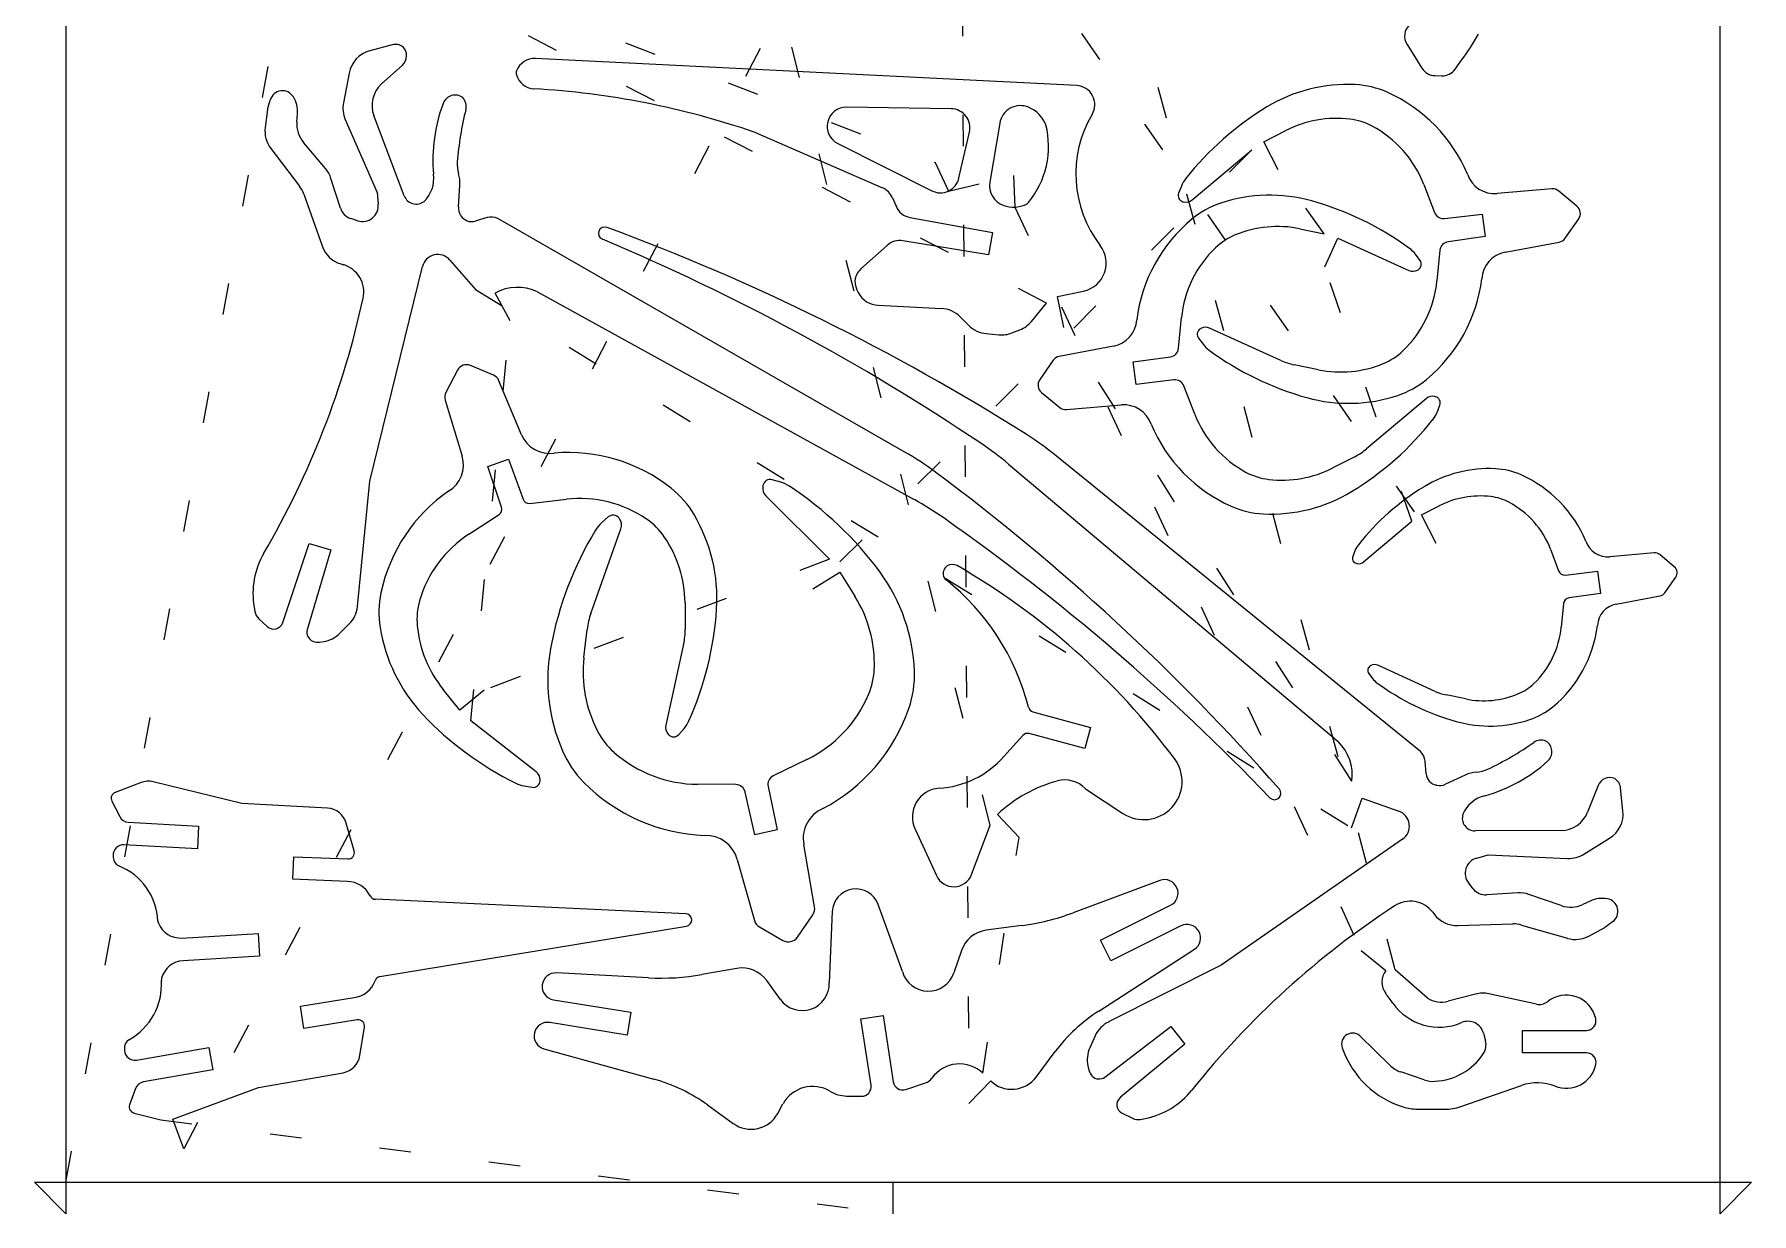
# Model space of a CAD drawing. Extents: x -0.1 to 5.35, y -0.1 to 7.35.
# Drawn here: x -0.1 to 5.35, y -0.1 to 3.64 of the extents above; entities that cross this region are included whole.
import ezdxf

# ---------------------------------------------------------------- set-up
doc = ezdxf.new("R2010")
doc.units = 0
doc.linetypes.add('DOT', pattern=[0.25, 0, -0.25])

msp = doc.modelspace()

# ---------------------------------------------------------------- linework, layer by layer
at = {"layer": '1', "color": 7, "linetype": 'CONTINUOUS'}
for p, q in [((0, 7.35, 1), (0, -0.1, 1)), ((5.25, -0.1, 1), (5.25, 7.35, 1)), ((1.0355, 3.6113, 1), (0.9646, 3.5923, 1)), ((4.2563, 3.612, 1), (4.3035, 3.5371, 1)), ((1.0011, 3.486, 1), (1.068, 3.5471, 1)), ((3.208, 3.4817, 1), (1.4902, 3.5678, 1)), ((4.4086, 3.5338, 1), (4.4295, 3.5625, 1)), ((4.4295, 3.5625, 1), (4.429556, 3.562459, 1)), ((0.8988, 3.5215, 1), (0.8809, 3.4273, 1)), ((4.345, 3.5135, 1), (4.3666, 3.513, 1)), ((0.6484, 3.4358, 1), (0.648478, 3.435778, 1)), ((4.092, 3.4849, 1), (4.091997, 3.484847, 1)), ((0.6396, 3.4055, 1), (0.6325, 3.3487, 1)), ((0.733, 3.3665, 1), (0.7348, 3.3926, 1)), ((0.7348, 3.3926, 1), (0.734862, 3.392596, 1)), ((1.0741, 3.1316, 1), (0.9774, 3.3867, 1)), ((2.8095, 3.4084, 1), (2.4775, 3.413, 1)), ((3.0554, 3.4129, 1), (3.055429, 3.412968, 1)), ((3.2571, 3.3902, 1), (3.257056, 3.390226, 1)), ((0.8869, 3.374, 1), (0.9879, 3.1423, 1)), ((2.1908, 3.3315, 1), (2.5915, 3.1571, 1)), ((2.8343, 3.1885, 1), (2.8677, 3.3343, 1)), ((2.9637, 3.3625, 1), (2.9323, 3.1755, 1)), ((3.8017, 3.3032, 1), (3.8715, 3.3389, 1)), ((0.6503, 3.2825, 1), (0.7419, 3.162, 1)), ((0.7541, 3.3016, 1), (0.75415, 3.301642, 1)), ((0.8243, 3.2182, 1), (0.7541, 3.3016, 1)), ((2.4494, 3.2983, 1), (2.748, 3.1479, 1)), ((3.5742, 3.1187, 1), (3.7639, 3.278, 1)), ((3.8473, 3.2142, 1), (3.8017, 3.3032, 1)), ((2.7585, 3.2376, 1), (2.801, 3.1471, 1)), ((0.7419, 3.162, 1), (0.741829, 3.161946, 1)), ((0.8713, 3.0926, 1), (0.8414, 3.1871, 1)), ((1.1668, 3.2005, 1), (1.166741, 3.200492, 1)), ((1.2462, 3.097, 1), (1.2506, 3.1661, 1)), ((3.0079, 3.1962, 1), (3.0117, 3.0962, 1)), ((3.5403, 3.1627, 1), (3.5314, 3.14, 1)), ((3.5536, 3.1857, 1), (3.553545, 3.185743, 1)), ((4.3093, 3.1681, 1), (4.3437, 3.0788, 1)), ((0.7552, 3.1371, 1), (0.813, 2.9726, 1)), ((0.9879, 3.1423, 1), (0.9915, 3.1057, 1)), ((2.623, 3.1256, 1), (2.6347, 3.0986, 1)), ((2.748, 3.1479, 1), (2.747952, 3.147804, 1)), ((3.0549, 3.1104, 1), (3.054842, 3.110447, 1)), ((3.5453, 3.113, 1), (3.5473, 3.1125, 1)), ((3.9537, 3.1157, 1), (3.953716, 3.115758, 1)), ((4.716, 3.1538, 1), (4.542, 3.1387, 1)), ((4.7956, 3.0993, 1), (4.738, 3.147, 1)), ((0.9041, 3.0596, 1), (0.904138, 3.05972, 1)), ((0.9259, 3.0527, 1), (0.9041, 3.0596, 1)), ((0.9915, 3.1057, 1), (0.991437, 3.105694, 1)), ((1.2538, 3.0682, 1), (1.2526, 3.0701, 1)), ((1.3371, 3.0626, 1), (1.2987, 3.0516, 1)), ((2.6609, 2.3191, 1), (1.3712, 3.0603, 1)), ((2.6347, 3.0986, 1), (2.634635, 3.098572, 1)), ((2.6795, 3.063, 1), (2.9411, 3.0159, 1)), ((2.9766, 3.1014, 1), (2.976572, 3.101319, 1)), ((4.3756, 3.0596, 1), (4.4948, 3.0739, 1)), ((4.4948, 3.0739, 1), (4.5046, 3.0023, 1)), ((4.7585, 2.9972, 1), (4.8012, 3.0587, 1)), ((4.8012, 3.0587, 1), (4.801147, 3.058737, 1)), ((1.2987, 3.0516, 1), (1.298723, 3.051521, 1)), ((1.7175, 3.0314, 1), (1.717519, 3.03145, 1)), ((2.9411, 3.0159, 1), (2.9283, 2.9448, 1)), ((3.9165, 3.0272, 1), (3.9933, 3.0115, 1)), ((3.9951, 2.9064, 1), (4.0365, 2.9975, 1)), ((4.0365, 2.9975, 1), (4.2621, 2.8949, 1)), ((4.5046, 3.0023, 1), (4.3866, 2.9862, 1)), ((0.813, 2.9726, 1), (0.813063, 2.972622, 1)), ((2.6061, 2.9744, 1), (2.5231, 2.8998, 1)), ((2.9283, 2.9448, 1), (2.6564, 2.9892, 1)), ((3.2827, 2.974, 1), (3.282764, 2.97405, 1)), ((4.2829, 2.9464, 1), (4.282842, 2.946356, 1)), ((4.2976, 2.9269, 1), (4.2829, 2.9464, 1)), ((4.3606, 2.9591, 1), (4.3512, 2.8617, 1)), ((4.5675, 2.9526, 1), (4.7392, 2.9848, 1)), ((4.7392, 2.9848, 1), (4.739218, 2.984705, 1)), ((0.8726, 2.9157, 1), (0.8807, 2.9132, 1)), ((0.8807, 2.9132, 1), (0.880726, 2.913286, 1)), ((0.9652, 2.2262, 1), (1.1315, 2.907, 1)), ((1.1315, 2.907, 1), (1.131604, 2.906975, 1)), ((1.2188, 2.928, 1), (1.2996, 2.8345, 1)), ((4.2896, 2.8962, 1), (4.2915, 2.8972, 1)), ((4.2915, 2.8972, 1), (4.291537, 2.897135, 1)), ((4.3512, 2.8617, 1), (4.351284, 2.861692, 1)), ((1.362, 2.8231, 1), (1.361946, 2.823198, 1)), ((1.4099, 2.7354, 1), (1.362, 2.8231, 1)), ((1.4943, 2.8276, 1), (2.6927, 2.1671, 1)), ((2.5782, 2.7849, 1), (2.7784, 2.7743, 1)), ((3.0641, 2.7329, 1), (3.1125, 2.7913, 1)), ((3.1466, 2.8119, 1), (3.2297, 2.8295, 1)), ((3.1673, 2.714, 1), (3.1466, 2.8119, 1)), ((2.8379, 2.7478, 1), (2.8652, 2.7204, 1)), ((3.5314, 2.6477, 1), (3.5407, 2.745, 1)), ((2.921, 2.6942, 1), (2.9604, 2.6905, 1)), ((3.0024, 2.6965, 1), (3.0277, 2.7065, 1)), ((3.5944, 2.6799, 1), (3.6091, 2.6604, 1)), ((3.6023, 2.7106, 1), (3.6005, 2.7096, 1)), ((3.6005, 2.7096, 1), (3.600551, 2.709511, 1)), ((3.6299, 2.7119, 1), (3.629874, 2.711843, 1)), ((3.8554, 2.6093, 1), (3.6299, 2.7119, 1)), ((3.3244, 2.6542, 1), (3.1528, 2.622, 1)), ((3.1528, 2.622, 1), (3.152812, 2.621936, 1)), ((3.3873, 2.6045, 1), (3.5053, 2.6206, 1)), ((3.5053, 2.6206, 1), (3.505308, 2.620541, 1)), ((3.628, 2.6418, 1), (3.627963, 2.641749, 1)), ((4.2433, 2.6397, 1), (4.243264, 2.639737, 1)), ((1.2428, 2.5783, 1), (1.2059, 2.5078, 1)), ((1.2838, 2.5931, 1), (1.283775, 2.593042, 1)), ((1.3572, 2.5622, 1), (1.2838, 2.5931, 1)), ((3.1335, 2.6095, 1), (3.0907, 2.5481, 1)), ((3.3971, 2.5329, 1), (3.3873, 2.6045, 1)), ((3.9754, 2.5796, 1), (3.8986, 2.5953, 1)), ((1.4459, 2.3734, 1), (1.3744, 2.5449, 1)), ((3.0907, 2.5481, 1), (3.090753, 2.548063, 1)), ((3.0963, 2.5075, 1), (3.154, 2.4598, 1)), ((3.5163, 2.5472, 1), (3.3971, 2.5329, 1)), ((3.5826, 2.4387, 1), (3.5482, 2.528, 1)), ((1.2036, 2.4834, 1), (1.2578, 2.3057, 1)), ((3.154, 2.4598, 1), (3.153964, 2.459757, 1)), ((3.1759, 2.4529, 1), (3.3499, 2.4681, 1)), ((3.3499, 2.4681, 1), (3.349911, 2.467979, 1)), ((3.9382, 2.491, 1), (3.938217, 2.491061, 1)), ((4.3177, 2.4881, 1), (4.1281, 2.3287, 1)), ((4.3467, 2.4938, 1), (4.3446, 2.4943, 1)), ((4.3516, 2.4441, 1), (4.3605, 2.4668, 1)), ((4.3383, 2.4211, 1), (4.338355, 2.421057, 1)), ((1.2578, 2.3057, 1), (1.257864, 2.30572, 1)), ((1.3388, 2.2721, 1), (1.4049, 2.2959, 1)), ((1.4049, 2.2959, 1), (1.4508, 2.1684, 1)), ((1.55, 2.3151, 1), (1.550015, 2.315003, 1)), ((4.2992, 1.3674, 1), (3.1444, 2.3051, 1)), ((4.0902, 2.3036, 1), (4.0204, 2.2679, 1)), ((4.1281, 2.3287, 1), (4.128066, 2.328741, 1)), ((1.3829, 2.1431, 1), (1.3388, 2.2721, 1)), ((2.9912, 2.2802, 1), (4.0378, 1.3988, 1)), ((4.0204, 2.2679, 1), (4.020425, 2.267851, 1)), ((4.6184, 2.2457, 1), (4.618375, 2.245644, 1)), ((0.9252, 1.8275, 1), (0.9652, 2.2262, 1)), ((1.9212, 2.2032, 1), (1.921234, 2.203242, 1)), ((2.2122, 2.2119, 1), (2.2118, 2.2095, 1)), ((2.2417, 2.2305, 1), (2.241683, 2.230443, 1)), ((2.2686, 2.2225, 1), (2.2417, 2.2305, 1)), ((4.3104, 2.2082, 1), (4.31037, 2.208249, 1)), ((1.4721, 2.1552, 1), (1.5883, 2.1685, 1)), ((2.2216, 2.1793, 1), (2.4232, 1.978, 1)), ((4.3022, 2.1186, 1), (4.3585, 2.1474, 1)), ((4.3585, 2.1474, 1), (4.358476, 2.147446, 1)), ((1.2787, 2.0571, 1), (1.3748, 2.1196, 1)), ((1.3748, 2.1196, 1), (1.37476, 2.119661, 1)), ((1.6663, 1.8061, 1), (1.7612, 2.0748, 1)), ((1.7209, 2.1122, 1), (1.7001, 2.0934, 1)), ((1.757, 2.1062, 1), (1.7556, 2.1082, 1)), ((3.7999, 2.1219, 1), (3.799903, 2.121958, 1)), ((4.1185, 1.9696, 1), (4.2716, 2.0983, 1)), ((4.3487, 2.0278, 1), (4.3022, 2.1186, 1)), ((0.6884, 1.7769, 1), (0.7721, 2.028, 1)), ((0.7721, 2.028, 1), (0.8413, 2.0075, 1)), ((1.6806, 2.0698, 1), (1.68065, 2.06977, 1)), ((0.8413, 2.0075, 1), (0.7662, 1.7542, 1)), ((4.0911, 2.0051, 1), (4.0839, 1.9868, 1)), ((4.0951, 1.965, 1), (4.0968, 1.9646, 1)), ((4.0968, 1.9646, 1), (4.096786, 1.964544, 1)), ((4.712, 2.0095, 1), (4.7373, 1.9408, 1)), ((5.0404, 1.998, 1), (4.8999, 1.9858, 1)), ((5.1046, 1.954, 1), (5.0581, 1.9925, 1)), ((2.3711, 1.8839, 1), (2.4558, 1.9371, 1)), ((2.4558, 1.9371, 1), (2.5037, 1.8608, 1)), ((2.797, 1.9569, 1), (2.796966, 1.956948, 1)), ((2.8284, 1.9576, 1), (2.828359, 1.95753, 1)), ((4.759, 1.9278, 1), (4.8609, 1.94, 1)), ((4.8609, 1.94, 1), (4.8706, 1.8691, 1)), ((5.0746, 1.8716, 1), (5.1091, 1.9211, 1)), ((2.5037, 1.8608, 1), (2.503744, 1.860828, 1)), ((4.8706, 1.8691, 1), (4.7707, 1.8554, 1)), ((4.9204, 1.8355, 1), (5.059, 1.8615, 1)), ((0.5976, 1.8261, 1), (0.6001, 1.8117, 1)), ((1.1226, 1.8459, 1), (1.122521, 1.845923, 1)), ((1.9649, 1.8398, 1), (1.9656, 1.7564, 1)), ((4.753, 1.837, 1), (4.7458, 1.7622, 1)), ((0.6124, 1.789, 1), (0.639, 1.7643, 1)), ((0.639, 1.7643, 1), (0.638951, 1.764247, 1)), ((0.87, 1.7429, 1), (0.8994, 1.7726, 1)), ((0.9972, 1.761, 1), (0.997258, 1.761009, 1)), ((1.6443, 1.6656, 1), (1.6545, 1.7552, 1)), ((4.7458, 1.7622, 1), (4.74586, 1.762194, 1)), ((0.8047, 1.715, 1), (0.8182, 1.7169, 1)), ((1.9606, 1.7084, 1), (1.9037, 1.451, 1)), ((4.1412, 1.6401, 1), (4.1397, 1.6393, 1)), ((4.1397, 1.6393, 1), (4.139734, 1.639241, 1)), ((4.1634, 1.6412, 1), (4.163371, 1.641136, 1)), ((4.3455, 1.5584, 1), (4.1634, 1.6412, 1)), ((2.693, 1.6227, 1), (2.693057, 1.622702, 1)), ((4.1348, 1.6153, 1), (4.1466, 1.5996, 1)), ((4.1466, 1.5996, 1), (4.146644, 1.599633, 1)), ((4.6587, 1.5829, 1), (4.65865, 1.582952, 1)), ((1.1978, 1.5638, 1), (1.197854, 1.563844, 1)), ((1.2505, 1.4991, 1), (1.1978, 1.5638, 1)), ((1.328, 1.5622, 1), (1.2505, 1.4991, 1)), ((2.5473, 1.5481, 1), (2.547355, 1.548077, 1)), ((4.3804, 1.547, 1), (4.380412, 1.54706, 1)), ((4.4424, 1.5344, 1), (4.3804, 1.547, 1)), ((2.6755, 1.5043, 1), (2.675446, 1.504319, 1)), ((3.0692, 1.4933, 1), (3.2516, 1.4442, 1)), ((1.4928, 1.3031, 1), (1.285, 1.4653, 1)), ((1.9111, 1.4226, 1), (1.9126, 1.4209, 1)), ((1.9126, 1.4209, 1), (1.912692, 1.420982, 1)), ((1.9449, 1.4212, 1), (1.9619, 1.4408, 1)), ((3.0366, 1.4182, 1), (2.9772, 1.3514, 1)), ((3.2334, 1.3767, 1), (3.057, 1.4243, 1)), ((3.2516, 1.4442, 1), (3.2334, 1.3767, 1)), ((4.4124, 1.4629, 1), (4.412385, 1.462844, 1)), ((1.7399, 1.3648, 1), (1.739939, 1.364844, 1)), ((4.0378, 1.3988, 1), (4.037754, 1.398753, 1)), ((4.6971, 1.4007, 1), (4.697076, 1.400641, 1)), ((2.3519, 1.3421, 1), (2.2448, 1.2897, 1)), ((3.5183, 1.3449, 1), (3.518345, 1.344934, 1)), ((4.3171, 1.2966, 1), (4.3136, 1.3363, 1)), ((4.5126, 1.3113, 1), (4.512579, 1.311345, 1)), ((4.7024, 1.3364, 1), (4.702454, 1.336339, 1)), ((0.2385, 1.2688, 1), (0.1569, 1.2376, 1)), ((0.277, 1.2712, 1), (0.277013, 1.271253, 1)), ((0.5587, 1.2027, 1), (0.277, 1.2712, 1)), ((1.4545, 1.2582, 1), (1.4801, 1.2539, 1)), ((1.5051, 1.2743, 1), (1.5052, 1.2765, 1)), ((2.1267, 1.2623, 1), (2.0051, 1.2634, 1)), ((2.2285, 1.2563, 1), (2.2573, 1.1189, 1)), ((4.351, 1.2601, 1), (4.3488, 1.2606, 1)), ((4.4413, 1.2928, 1), (4.3784, 1.2638, 1)), ((4.8624, 1.2591, 1), (4.8294, 1.1747, 1)), ((0.1461, 1.2099, 1), (0.1708, 1.1608, 1)), ((0.8306, 1.1876, 1), (0.5587, 1.2027, 1)), ((2.1869, 1.1029, 1), (2.156, 1.2387, 1)), ((3.2358, 1.249, 1), (3.3548, 1.1709, 1)), ((4.0804, 1.1253, 1), (4.1142, 1.2194, 1)), ((4.1142, 1.2194, 1), (4.2305, 1.1777, 1)), ((4.9417, 1.1788, 1), (4.934, 1.2518, 1)), ((3.025, 1.0946, 1), (2.9564, 1.1673, 1)), ((4.8294, 1.1747, 1), (4.829332, 1.174727, 1)), ((0.198, 1.1429, 1), (0.4212, 1.1306, 1)), ((0.4212, 1.1306, 1), (0.4173, 1.0585, 1)), ((0.8897, 1.1395, 1), (0.889626, 1.13948, 1)), ((0.915, 1.0518, 1), (0.8897, 1.1395, 1)), ((2.0269, 1.101, 1), (2.026897, 1.101095, 1)), ((2.2573, 1.1189, 1), (2.1869, 1.1029, 1)), ((2.6955, 1.1204, 1), (2.7627, 0.9734, 1)), ((2.8745, 0.9771, 1), (2.9338, 1.1334, 1)), ((4.7452, 1.117, 1), (4.4723, 1.1157, 1)), ((4.4723, 1.1157, 1), (4.4723, 1.115648, 1)), ((4.8177, 1.0415, 1), (4.8992, 1.092, 1)), ((4.8992, 1.092, 1), (4.899229, 1.091953, 1)), ((0.1501, 1.0367, 1), (0.1505, 1.0311, 1)), ((0.4173, 1.0585, 1), (0.1843, 1.0714, 1)), ((2.3763, 0.8747, 1), (2.3416, 1.0725, 1)), ((4.2422, 1.0887, 1), (3.6664, 0.6891, 1)), ((4.4779, 1.0292, 1), (4.5133, 1.0391, 1)), ((4.5133, 1.0391, 1), (4.7658, 1.0279, 1)), ((0.7208, 0.962, 1), (0.7238, 1.0335, 1)), ((0.7238, 1.0335, 1), (0.895, 1.0263, 1)), ((2.1309, 1.0247, 1), (2.185, 0.8313, 1)), ((0.8932, 0.9547, 1), (0.7208, 0.962, 1)), ((2.7627, 0.9734, 1), (2.762654, 0.973379, 1)), ((3.4718, 0.9579, 1), (3.1971, 0.8555, 1)), ((4.452, 0.949, 1), (4.452052, 0.949042, 1)), ((4.4663, 0.9311, 1), (4.452, 0.949, 1)), ((0.9655, 0.9093, 1), (0.965437, 0.909269, 1)), ((1.9672, 0.8523, 1), (0.9825, 0.8981, 1)), ((2.6547, 0.6687, 1), (2.5779, 0.8816, 1)), ((3.2837, 0.7679, 1), (3.506, 0.8794, 1)), ((3.506, 0.8794, 1), (3.505947, 0.879506, 1)), ((4.6077, 0.9184, 1), (4.5088, 0.9123, 1)), ((4.746, 0.878, 1), (4.6429, 0.9136, 1)), ((4.8378, 0.8926, 1), (4.8141, 0.8816, 1)), ((2.3219, 0.7781, 1), (2.3707, 0.8489, 1)), ((2.4323, 0.8593, 1), (2.4228, 0.6332, 1)), ((4.338, 0.8568, 1), (4.3432, 0.8501, 1)), ((4.4177, 0.8149, 1), (4.592, 0.82, 1)), ((4.592, 0.82, 1), (4.591998, 0.820052, 1)), ((0.3682, 0.7753, 1), (0.6102, 0.7894, 1)), ((0.6102, 0.7894, 1), (0.6144, 0.7173, 1)), ((0.9968, 0.6527, 1), (1.9695, 0.8126, 1)), ((1.9695, 0.8126, 1), (1.969476, 0.812746, 1)), ((2.2012, 0.8104, 1), (2.2759, 0.7676, 1)), ((3.0324, 0.8146, 1), (2.921, 0.8, 1)), ((2.921, 0.8, 1), (2.921008, 0.799938, 1)), ((3.3166, 0.7023, 1), (3.2837, 0.7679, 1)), ((3.5389, 0.8138, 1), (3.3166, 0.7023, 1)), ((4.62, 0.8165, 1), (4.7654, 0.7743, 1)), ((4.7654, 0.7743, 1), (4.765383, 0.774242, 1)), ((4.8336, 0.7814, 1), (4.884, 0.8084, 1)), ((4.884, 0.8084, 1), (4.884036, 0.808354, 1)), ((0.6144, 0.7173, 1), (0.3724, 0.7032, 1)), ((2.8421, 0.7351, 1), (2.8185, 0.6648, 1)), ((3.2779, 0.5435, 1), (3.5814, 0.7395, 1)), ((3.5814, 0.7395, 1), (3.581432, 0.73945, 1)), ((4.1108, 0.7353, 1), (4.1895, 0.6721, 1)), ((1.5566, 0.6645, 1), (1.556595, 0.664398, 1)), ((1.8494, 0.649, 1), (1.5566, 0.6645, 1)), ((2.1294, 0.6787, 1), (2.0187, 0.6593, 1)), ((3.6664, 0.6891, 1), (3.3086, 0.5086, 1)), ((4.3209, 0.5844, 1), (4.2189, 0.6746, 1)), ((0.3032, 0.6411, 1), (0.30307, 0.641091, 1)), ((0.3038, 0.6478, 1), (0.303895, 0.647773, 1)), ((2.2242, 0.6404, 1), (2.224156, 0.640368, 1)), ((2.2677, 0.5804, 1), (2.2242, 0.6404, 1)), ((0.7443, 0.5588, 1), (0.9147, 0.5861, 1)), ((0.7556, 0.4881, 1), (0.7443, 0.5588, 1)), ((1.5474, 0.5793, 1), (1.7929, 0.5394, 1)), ((4.4731, 0.5972, 1), (4.3867, 0.5745, 1)), ((4.516, 0.598, 1), (4.516018, 0.598084, 1)), ((4.6673, 0.5649, 1), (4.516, 0.598, 1)), ((0.9248, 0.5152, 1), (0.7556, 0.4881, 1)), ((0.9327, 0.4021, 1), (0.9477, 0.4921, 1)), ((0.9477, 0.4921, 1), (0.947781, 0.492086, 1)), ((1.5357, 0.5069, 1), (1.535713, 0.506981, 1)), ((1.7812, 0.467, 1), (1.5357, 0.5069, 1)), ((1.7929, 0.5394, 1), (1.7812, 0.467, 1)), ((2.5229, 0.5184, 1), (2.5936, 0.5293, 1)), ((2.5552, 0.3076, 1), (2.5229, 0.5184, 1)), ((2.5936, 0.5293, 1), (2.6259, 0.3184, 1)), ((3.2974, 0.3338, 1), (3.5068, 0.4948, 1)), ((3.3086, 0.5086, 1), (3.308627, 0.508547, 1)), ((3.5068, 0.4948, 1), (3.5507, 0.4377, 1)), ((4.8552, 0.5196, 1), (4.855111, 0.519579, 1)), ((3.2667, 0.4647, 1), (3.2495, 0.4267, 1)), ((3.5507, 0.4377, 1), (3.3465, 0.2694, 1)), ((4.1064, 0.4651, 1), (4.106462, 0.465174, 1)), ((4.2015, 0.3716, 1), (4.1064, 0.4651, 1)), ((4.499, 0.4728, 1), (4.5053, 0.4487, 1)), ((4.5053, 0.4487, 1), (4.505372, 0.448719, 1)), ((4.6225, 0.4818, 1), (4.8254, 0.4821, 1)), ((4.6226, 0.4102, 1), (4.6225, 0.4818, 1)), ((0.1859, 0.4238, 1), (0.1862, 0.4182, 1)), ((0.1862, 0.4182, 1), (0.186148, 0.418198, 1)), ((0.2242, 0.3877, 1), (0.4541, 0.4276, 1)), ((0.4541, 0.4276, 1), (0.4664, 0.3565, 1)), ((1.5174, 0.4232, 1), (1.8657, 0.3271, 1)), ((3.0791, 0.3336, 1), (3.1396, 0.4145, 1)), ((4.8255, 0.4105, 1), (4.6226, 0.4102, 1)), ((0.4664, 0.3565, 1), (0.2461, 0.3183, 1)), ((0.6113, 0.3008, 1), (0.8796, 0.3475, 1)), ((2.7484, 0.3303, 1), (2.748471, 0.33025, 1)), ((3.2438, 0.369, 1), (3.2469, 0.3557, 1)), ((4.3107, 0.3249, 1), (4.2364, 0.3501, 1)), ((0.2212, 0.2974, 1), (0.2024, 0.2457, 1)), ((0.3395, 0.2, 1), (0.6113, 0.3008, 1)), ((2.4778, 0.2736, 1), (2.5246, 0.2727, 1)), ((2.6655, 0.2943, 1), (2.7285, 0.3154, 1)), ((2.7285, 0.3154, 1), (2.728465, 0.315506, 1)), ((2.866, 0.2495, 1), (2.9351, 0.3217, 1)), ((4.4268, 0.2402, 1), (4.6197, 0.307, 1)), ((4.7262, 0.3047, 1), (4.726175, 0.304637, 1)), ((0.2163, 0.2195, 1), (0.301, 0.198, 1)), ((2.0362, 0.2454, 1), (2.1182, 0.1864, 1)), ((2.2591, 0.2181, 1), (2.2759, 0.2486, 1)), ((3.3524, 0.2188, 1), (3.385, 0.2028, 1)), ((4.2889, 0.232, 1), (4.3762, 0.2317, 1)), ((4.3762, 0.2317, 1), (4.3762, 0.231768, 1)), ((0.3743, 0.1063, 1), (0.3395, 0.2, 1)), ((3.385, 0.2028, 1), (3.38503, 0.202861, 1)), ((3.4106, 0.1995, 1), (3.425, 0.2023, 1)), ((0, -0.1, 1), (-0.1, 0, 1)), ((-0.1, 0, 1), (2.625, 0, 1)), ((2.625, -0.1, 1), (2.625, 0, 1)), ((2.625, 0, 1), (5.35, 0, 1)), ((5.35, 0, 1), (5.25, -0.1, 1))]:
    msp.add_line(p, q, dxfattribs=at)
at = {"layer": '1', "color": 7, "linetype": 'DOT'}
for p, q in [((4.2189, 0.6746, 1), (2.7221, 6.2499, 1)), ((2.8303, 6.1892, 1), (2.866, 0.2495, 1)), ((1.6251, 5.9464, 1), (4.3487, 2.0278, 1)), ((2.9338, 1.1334, 1), (1.7163, 5.9076, 1)), ((3.0149, 5.1502, 1), (0.3743, 0.1063, 1)), ((0, 0, 1), (0.7558, 4.1687, 1)), ((0.4696, 4.1214, 1), (2.7585, 3.2376, 1)), ((3.1125, 2.7913, 1), (0.892, 3.9366, 1)), ((3.7639, 3.278, 1), (2.3711, 1.8839, 1)), ((2.801, 3.1471, 1), (3.0079, 3.1962, 1)), ((3.9933, 3.0115, 1), (3.8473, 3.2142, 1)), ((3.0117, 3.0962, 1), (4.1108, 0.7353, 1)), ((4.2716, 2.0983, 1), (3.9951, 2.9064, 1)), ((1.2996, 2.8345, 1), (4.0804, 1.1253, 1)), ((1.285, 1.4653, 1), (1.4099, 2.7354, 1)), ((4.0812, 1.2736, 1), (3.1673, 2.714, 1)), ((2.4232, 1.978, 1), (1.328, 1.5622, 1)), ((2.91, 0.3457, 1), (3.025, 1.0946, 1)), ((0.301, 0.198, 1), (2.625, -0.1, 1))]:
    msp.add_line(p, q, dxfattribs=at)
at = {"layer": '1', "color": 7, "linetype": 'CONTINUOUS'}
for centre, radius, start, end in [((4.299, 3.6389, 1), 0.050467, 133.395496, 212.209967), ((1.0459, 3.5723, 1), 0.040363, 53.357128, 104.931417), ((1.0407, 3.5769, 1), 0.04039, 312.493029, 403.495203), ((3.6133, 4.1573, 1), 1.010005, 323.917569, 329.494475), ((0.9881, 3.5045, 1), 0.090904, 104.984206, 169.221599), ((1.4871, 3.5073, 1), 0.060546, 87.066748, 159.200286), ((1.4494, 3.5217, 1), 0.020207, 159.41074, 195.205383), ((1.4884, 3.5322, 1), 0.060601, 195.114139, 266.689058), ((4.3462, 3.564, 1), 0.050514, 212.209967, 268.638772), ((4.3678, 3.5635, 1), 0.050465, 268.638772, 323.947585), ((-0.3251, 3.7048, 1), 1.010063, 342.763398, 344.553324), ((0.6874, 3.425, 1), 0.040468, 31.133917, 164.521362), ((0.6441, 3.3989, 1), 0.09098, 356.026631, 391.104161), ((1.0624, 3.4189, 1), 0.090885, 132.413631, 200.747867), ((1.2354, 3.4112, 1), 0.040414, 53.357128, 159.278025), ((1.2302, 3.4158, 1), 0.04039, 345.963757, 403.495203), ((1.3344, 0.8625, 1), 2.613579, 71.027778, 86.698808), ((3.205, 3.4212, 1), 0.060574, 329.246948, 447.161212), ((4.0677, 2.9906, 1), 0.494844, 87.185581, 121.126585), ((4.0781, 3.2024, 1), 0.282842, 65.963462, 87.183117), ((3.9917, 3.0087, 1), 0.494921, 22.751665, 65.962283), ((0.9702, 3.4103, 1), 0.090866, 169.221599, 203.546335), ((1.6697, 3.2462, 1), 0.504972, 159.203603, 185.192374), ((2.2493, 3.1614, 1), 1.009967, 165.984395, 175.570839), ((2.4767, 3.3524, 1), 0.060598, 89.243664, 243.223526), ((2.8086, 3.3478, 1), 0.060607, 347.132896, 449.149135), ((3.0295, 3.3515, 1), 0.066713, 67.12881, 170.509439), ((3.0157, 3.3189, 1), 0.10204, 22.114327, 67.103701), ((3.576, 3.201, 1), 0.370802, 149.319792, 217.738136), ((4.318, 2.5819, 1), 0.974106, 121.302697, 141.694772), ((0.7227, 3.3375, 1), 0.090922, 172.921896, 217.222793), ((0.8237, 3.3602, 1), 0.090919, 176.026631, 220.095837), ((2.1545, 3.2481, 1), 0.090957, 66.478829, 71.007252), ((2.8367, 3.289, 1), 0.281899, 320.699156, 374.021455), ((4.0327, 3.0243, 1), 0.353504, 83.176538, 117.130452), ((4.0507, 3.1747, 1), 0.202029, 61.950868, 83.1775), ((3.9794, 3.041, 1), 0.353537, 21.070091, 61.941812), ((0.7547, 3.1597, 1), 0.09092, 17.538219, 40.04763), ((1.343, 3.2316, 1), 0.101002, 175.570839, 196.981782), ((0.6695, 3.107, 1), 0.090832, 19.35256, 37.222793), ((1.0667, 3.1867, 1), 0.100987, 314.117362, 367.849439), ((1.1498, 3.1726, 1), 0.101004, 356.31044, 376.981782), ((2.7752, 3.202, 1), 0.060622, 295.17096, 347.132896), ((2.998, 3.1645, 1), 0.06663, 170.495257, 251.26593), ((3.6249, 3.1294, 1), 0.090918, 141.704626, 158.514557), ((4.5342, 3.2293, 1), 0.090917, 198.733881, 274.920616), ((1.1119, 3.1459, 1), 0.040414, 200.721975, 308.372115), ((2.5674, 3.1015, 1), 0.060598, 23.434476, 66.565524), ((2.7752, 3.202, 1), 0.06066, 243.308001, 295.17096), ((3.0377, 3.1245, 1), 0.022241, 292.995894, 320.656216), ((3.5502, 3.1326, 1), 0.020203, 158.514557, 255.963757), ((3.5547, 3.1419, 1), 0.030307, 255.872083, 310.04763), ((3.7542, 2.8402, 1), 0.282809, 108.409319, 129.634369), ((3.8212, 2.6389, 1), 0.494928, 74.469691, 108.409323), ((3.6898, 2.1781, 1), 0.974031, 53.886566, 74.280037), ((4.7187, 3.1237, 1), 0.030221, 50.364158, 95.12577), ((0.9194, 3.1078, 1), 0.050445, 197.536969, 252.389136), ((0.9412, 3.1008, 1), 0.050475, 252.354793, 365.563942), ((1.2863, 3.0923, 1), 0.040374, 173.315035, 213.375042), ((1.2876, 3.0904, 1), 0.040439, 213.297099, 285.964898), ((1.351, 3.0141, 1), 0.050453, 66.383635, 105.992193), ((2.6903, 3.1227, 1), 0.060669, 203.434476, 259.745835), ((3.008, 3.1939, 1), 0.09777, 251.249733, 272.168814), ((3.008, 3.1939, 1), 0.097758, 272.168814, 293.129328), ((3.8895, 2.6768, 1), 0.494961, 129.630677, 172.839089), ((4.372, 3.0897, 1), 0.030315, 201.06464, 276.820254), ((4.7763, 3.076, 1), 0.030255, 325.209234, 410.364158), ((1.7105, 3.0125, 1), 0.020208, 69.676863, 246.987555), ((-0.7304, -3.6013, 1), 7.070002, 57.699797, 69.742642), ((3.788, 2.8209, 1), 0.201955, 112.412541, 133.615538), ((3.8458, 2.6808, 1), 0.353541, 78.464407, 112.415398), ((0.8988, 3.0027, 1), 0.090859, 199.331679, 253.240355), ((1.1806, 2.8951, 1), 0.050415, 40.736891, 166.376345), ((-1.0371, -3.5237, 1), 7.070023, 56.126074, 67.200349), ((2.6467, 2.9294, 1), 0.060608, 80.78645, 132.05748), ((3.2108, 2.9184, 1), 0.09089, 282.002295, 397.714647), ((3.8926, 2.7112, 1), 0.353514, 133.624615, 174.51357), ((4.2103, 2.8916, 1), 0.090887, 37.046269, 53.861391), ((4.3907, 2.9562, 1), 0.030239, 97.782211, 174.496794), ((4.5843, 2.8632, 1), 0.090965, 100.642871, 176.785223), ((4.7336, 3.0145, 1), 0.03032, 280.677883, 325.209234), ((0.8545, 2.8262, 1), 0.09095, 347.812845, 433.240355), ((2.5636, 2.8547, 1), 0.060604, 131.92398, 172.605276), ((4.2746, 2.9225, 1), 0.030277, 245.634297, 299.697937), ((4.2814, 2.9147, 1), 0.02028, 299.991086, 396.982907), ((1.4325, 2.6938, 1), 0.147383, 65.208568, 118.601145), ((2.5942, 2.8688, 1), 0.090882, 183.973369, 234.403693), ((3.9994, 2.8956, 1), 0.353514, 313.624615, 354.495883), ((4.0025, 2.93, 1), 0.494861, 309.62176, 352.837645), ((-1.7463, 3.3871, 1), 2.751549, 329.659775, 347.82918), ((2.583, 2.8756, 1), 0.090827, 242.673307, 266.970635), ((2.7736, 2.6835, 1), 0.090934, 45, 86.973965), ((2.9942, 2.791, 1), 0.090893, 291.625836, 320.267068), ((3.3077, 2.7435, 1), 0.090848, 280.592536, 356.844661), ((2.9295, 2.7847, 1), 0.090898, 225, 264.634369), ((2.9689, 2.781, 1), 0.090898, 264.634369, 291.625836), ((3.6105, 2.692, 1), 0.02014, 119.604451, 216.926795), ((3.6173, 2.6843, 1), 0.030277, 65.462272, 119.697937), ((3.1583, 2.5922, 1), 0.030238, 100.457049, 145.101118), ((3.5012, 2.6506, 1), 0.030339, 277.782211, 354.514906), ((3.6816, 2.7152, 1), 0.090887, 217.084251, 233.861391), ((4.2021, 3.4287, 1), 0.974128, 233.886566, 254.28163), ((4.1039, 2.7859, 1), 0.201955, 292.412541, 313.636072), ((1.2713, 2.5634, 1), 0.03216, 67.174971, 152.399116), ((1.3447, 2.5325, 1), 0.032223, 22.660947, 67.174971), ((3.939, 2.7932, 1), 0.20201, 245.553698, 258.461976), ((4.0461, 2.926, 1), 0.353541, 258.464407, 292.415398), ((1.2345, 2.4928, 1), 0.032298, 152.32409, 196.920134), ((3.1156, 2.5308, 1), 0.030255, 145.209234, 230.364158), ((3.5199, 2.5171, 1), 0.030315, 21.06464, 96.820254), ((4.1377, 2.7666, 1), 0.282809, 288.428542, 309.634369), ((3.1733, 2.4831, 1), 0.030312, 230.364158, 274.920616), ((3.3578, 2.3775, 1), 0.090822, 18.754142, 94.983385), ((4.0708, 2.9679, 1), 0.494928, 254.461638, 288.409323), ((4.3372, 2.4649, 1), 0.030307, 75.872083, 130.04763), ((4.3417, 2.4742, 1), 0.020228, 338.514557, 435.688959), ((3.9003, 2.5981, 1), 0.494962, 202.747189, 245.951711), ((3.9125, 2.5658, 1), 0.353537, 201.070091, 241.956115), ((3.5739, 3.0248, 1), 0.974044, 301.310779, 321.699388), ((4.267, 2.4774, 1), 0.090918, 321.704626, 338.514557), ((1.5352, 2.4106, 1), 0.096738, 202.615309, 278.809268), ((2.3406, 1.5077, 1), 1.009969, 49.895895, 56.128996), ((2.5078, 1.521, 1), 1.00999, 50.92733, 57.699364), ((1.1654, 2.2775, 1), 0.096675, 300.72998, 376.971917), ((1.5944, 1.7905, 1), 0.526476, 51.625759, 94.837751), ((2.1576, 1.4434, 1), 1.01003, 53.336589, 60.112286), ((3.9981, 2.4834, 1), 0.202016, 297.12315, 310.041549), ((-1.461, -3.4176, 1), 7.070025, 41.292123, 53.335621), ((3.8413, 2.4321, 1), 0.202029, 241.950868, 263.1775), ((3.8593, 2.5825, 1), 0.353504, 263.176538, 297.116025), ((4.5169, 1.8662, 1), 0.399508, 87.173406, 121.123628), ((4.5253, 2.0372, 1), 0.22828, 65.93815, 87.162662), ((4.4555, 1.8808, 1), 0.39961, 22.746711, 65.942884), ((1.5149, 1.7618, 1), 0.526498, 124.749526, 167.951607), ((1.7345, 1.9674, 1), 0.300763, 30.401795, 51.628781), ((2.2462, 2.204, 1), 0.03486, 170.916219, 225.116218), ((2.2351, 2.2082, 1), 0.023197, 73.513136, 170.821921), ((2.239, 2.1223, 1), 0.104481, 56.674966, 73.542376), ((1.6813, 1.2734, 1), 1.120187, 36.308283, 56.694376), ((3.8243, 2.6162, 1), 0.494844, 267.174017, 301.126585), ((4.719, 1.5363, 1), 0.786444, 121.304881, 141.702012), ((1.3638, 2.1366, 1), 0.020176, 302.905243, 378.794165), ((1.4698, 2.1753, 1), 0.020231, 199.95889, 276.527841), ((1.6309, 1.7949, 1), 0.375975, 55.620979, 96.505095), ((2.2052, 1.2826, 1), 1.009967, 54.909452, 61.138255), ((3.8138, 2.4044, 1), 0.282842, 245.963462, 267.183117), ((4.4886, 1.8934, 1), 0.285432, 83.158821, 117.121739), ((4.5032, 2.0148, 1), 0.163153, 61.958499, 83.171173), ((4.4457, 1.9069, 1), 0.285381, 21.070664, 61.953492), ((1.7701, 2.0158, 1), 0.104529, 132.052414, 148.895237), ((1.7365, 2.095, 1), 0.023221, 34.648331, 132.207298), ((1.7283, 2.0864, 1), 0.034867, 340.578186, 394.601618), ((1.7219, 1.9279, 1), 0.214797, 34.415105, 55.621972), ((1.5399, 1.8532, 1), 0.526389, 356.460329, 390.403735), ((-1.2785, -3.676, 1), 7.069982, 43.835491, 54.909721), ((1.4839, 1.742, 1), 0.376025, 123.073053, 163.956212), ((2.6397, 1.491, 1), 1.120157, 148.889757, 169.277912), ((1.5889, 1.8368, 1), 0.376012, 0.457137, 34.412778), ((4.1594, 1.9782, 1), 0.073406, 141.693714, 158.502967), ((4.8935, 2.0589, 1), 0.073398, 198.755861, 275.003562), ((0.8463, 1.8697, 1), 0.252493, 149.666783, 189.943569), ((4.0991, 1.9808, 1), 0.016298, 158.459024, 255.793234), ((4.1027, 1.9883, 1), 0.024481, 256.020654, 310.195128), ((5.0425, 1.9736, 1), 0.02449, 50.463843, 94.919072), ((2.1243, 1.6011, 1), 0.569167, 2.175126, 36.130989), ((2.8145, 1.9322, 1), 0.03033, 125.317649, 195.685906), ((2.8048, 1.9295, 1), 0.020287, 195.751174, 231.604835), ((2.3208, 1.3207, 1), 0.757471, 14.300421, 51.512666), ((2.8132, 1.9313, 1), 0.030295, 59.974374, 122.32614), ((1.6774, -0.0334, 1), 2.299757, 36.82256, 59.967731), ((4.7565, 1.9482, 1), 0.020553, 201.077494, 276.986705), ((5.089, 1.9351, 1), 0.024507, 325.142117, 410.463843), ((1.2942, 1.8089, 1), 0.300838, 167.950471, 189.161741), ((2.1594, 1.6446, 1), 0.406605, 358.181921, 392.126386), ((4.7735, 1.835, 1), 0.020597, 97.815294, 174.427802), ((5.0545, 1.8855, 1), 0.024438, 280.619655, 325.334503), ((0.6399, 1.8186, 1), 0.040403, 189.835427, 227.106251), ((0.8348, 1.8365, 1), 0.090847, 315.312114, 354.314509), ((1.3291, 1.7865, 1), 0.214873, 163.952048, 185.179944), ((1.8853, 1.7287, 1), 0.232275, 160.535336, 173.450094), ((1.0313, 1.8879, 1), 1.036181, 335.888733, 356.281558), ((4.934, 1.7634, 1), 0.073371, 100.682017, 176.876453), ((0.6596, 1.7865, 1), 0.030358, 227.140901, 341.565051), ((0.7952, 1.7456, 1), 0.03027, 163.482186, 247.671344), ((1.5169, 1.8449, 1), 0.52637, 189.170666, 223.121618), ((1.4896, 1.8011, 1), 0.37604, 185.187532, 219.118983), ((1.7507, 1.7547, 1), 0.214946, 347.560821, 360.453238), ((4.4617, 1.7895, 1), 0.285469, 313.637424, 354.511134), ((4.4642, 1.8172, 1), 0.399615, 309.638496, 352.841194), ((0.799, 1.755, 1), 0.040404, 247.750976, 278.110048), ((0.8054, 1.8069, 1), 0.090935, 278.094448, 315.267319), ((2.0986, 1.5953, 1), 0.569138, 169.460126, 203.407447), ((2.0481, 1.6193, 1), 0.406446, 173.45899, 207.409893), ((4.1478, 1.6251, 1), 0.01628, 119.70141, 217.010673), ((4.1533, 1.6189, 1), 0.02441, 65.633524, 119.715768), ((2.3336, 1.6391, 1), 0.232269, 336.934211, 358.174654), ((2.368, 1.6104, 1), 0.325233, 340.963484, 362.16739), ((4.2052, 1.6438, 1), 0.073345, 217.026017, 233.817556), ((4.6254, 2.2199, 1), 0.786396, 233.886385, 254.284787), ((4.5461, 1.7009, 1), 0.163032, 292.427925, 313.65854), ((2.1733, 1.7073, 1), 0.406533, 296.060811, 336.942076), ((4.413, 1.7068, 1), 0.16303, 245.541502, 258.469594), ((4.4995, 1.814, 1), 0.285371, 258.457751, 292.412899), ((1.8867, 2.1958, 1), 1.03616, 223.306694, 243.699553), ((2.1375, 1.69, 1), 0.569147, 297.749163, 340.957001), ((3.0744, 1.5128, 1), 0.020181, 194.311041, 255.068583), ((4.5735, 1.6854, 1), 0.228342, 288.403215, 309.616021), ((1.8935, 1.5391, 1), 0.232263, 207.40352, 228.612232), ((1.9352, 1.4441, 1), 0.032296, 167.64464, 221.736669), ((1.9287, 1.4353, 1), 0.021477, 221.809766, 318.964655), ((1.8888, 1.5041, 1), 0.096732, 319.109497, 335.899188), ((3.0517, 1.4047, 1), 0.020255, 74.86863, 138.202021), ((4.5194, 1.8478, 1), 0.399554, 254.464373, 288.412275), ((1.8748, 1.4984, 1), 0.325276, 203.404448, 224.626337), ((2.0086, 1.6699, 1), 0.406553, 228.629794, 269.506691), ((3.9351, 1.293, 1), 0.147382, 352.436184, 405.851817), ((4.2633, 1.3319, 1), 0.050488, 4.999232, 44.679019), ((4.0784, 2.2232, 1), 1.009996, 295.461394, 305.049651), ((4.6816, 1.3633, 1), 0.040421, 67.489, 125.026858), ((4.6755, 1.3665, 1), 0.04045, 311.786768, 417.724356), ((2.7509, 1.5529, 1), 0.302988, 273.860617, 318.317781), ((3.4212, 1.2723, 1), 0.12124, 236.781924, 396.784833), ((4.4692, 1.4025, 1), 0.10095, 274.033048, 295.448711), ((4.3656, 1.7127, 1), 0.505011, 285.836297, 311.829515), ((0.2617, 1.2081, 1), 0.064983, 76.370406, 110.917235), ((1.4704, 1.3535, 1), 0.096617, 243.700205, 260.527929), ((1.4836, 1.2751, 1), 0.021515, 260.625353, 357.869047), ((1.473, 1.2777, 1), 0.032206, 357.865741, 412.062603), ((2.0483, 1.6698, 1), 0.569202, 224.636968, 267.845373), ((2.1265, 1.232, 1), 0.030301, 12.795871, 89.621816), ((2.2582, 1.2625, 1), 0.03034, 116.227027, 191.791398), ((3.2648, 0.8401, 1), 0.44965, 105.306527, 133.305779), ((3.1701, 1.1861, 1), 0.090955, 43.7527, 105.304859), ((4.3574, 1.3001, 1), 0.040452, 184.963606, 257.717161), ((4.3596, 1.2996, 1), 0.040425, 257.717161, 297.705746), ((4.4835, 1.201, 1), 0.101035, 94.085617, 114.688005), ((4.9, 1.2443, 1), 0.040408, 67.434692, 158.514557), ((4.8938, 1.2475, 1), 0.040419, 6.105438, 57.528808), ((0.164, 1.2189, 1), 0.020035, 110.790725, 206.692943), ((2.7774, 1.1599, 1), 0.090928, 93.847615, 205.747803), ((3.8359, 1.2346, 1), 0.020197, 223.798167, 401.185925), ((4.5265, 1.1285, 1), 0.101075, 103.211307, 156.860984), ((0.1998, 1.1753, 1), 0.03245, 206.565051, 266.82017), ((0.8269, 1.1228, 1), 0.064906, 14.89166, 86.73203), ((2.4446, 1.0906, 1), 0.104551, 113.745482, 189.966721), ((4.2134, 1.1302, 1), 0.050514, 304.759716, 430.201124), ((4.4722, 1.1561, 1), 0.040452, 162.595279, 270.141821), ((4.7447, 1.2079, 1), 0.090901, 270.315155, 338.596228), ((4.8513, 1.1692, 1), 0.090908, 301.818208, 366.061789), ((2.0302, 0.9966, 1), 0.104547, 15.591583, 91.810471), ((0.1825, 1.039, 1), 0.032482, 86.82017, 184.060482), ((0.8958, 1.0463, 1), 0.019972, 267.70939, 375.984802), ((4.7698, 1.1187, 1), 0.090853, 267.477588, 301.818208), ((0.1829, 1.0333, 1), 0.032469, 183.884492, 242.882527), ((0.0924, 0.8193, 1), 0.20003, 2.750835, 67.757003), ((4.4914, 0.9806, 1), 0.05044, 105.524111, 218.730675), ((0.8926, 0.8736, 1), 0.081102, 26.091543, 89.576118), ((2.5073, 0.8561, 1), 0.075068, 19.859203, 177.556862), ((2.8178, 0.9986, 1), 0.060639, 204.577, 339.233838), ((3.4868, 0.9178, 1), 0.042814, 296.565051, 470.509056), ((4.5057, 0.9627, 1), 0.050507, 218.730675, 273.519711), ((0.9835, 0.9181, 1), 0.020036, 206.053495, 267.137595), ((2.342, 0.8687, 1), 0.034821, 325.398382, 369.922193), ((5.7233, -1.425, 1), 2.751438, 123.207806, 141.378566), ((4.2662, 0.8011, 1), 0.090872, 37.803094, 123.235349), ((4.6133, 0.8277, 1), 0.090873, 70.986728, 93.533072), ((4.7756, 0.9639, 1), 0.090857, 250.986728, 295.070227), ((4.8763, 0.8103, 1), 0.09086, 79.926297, 115.070227), ((4.8851, 0.86, 1), 0.040428, 306.444442, 439.885294), ((0.3122, 0.8299, 1), 0.020055, 182.862405, 201.960564), ((0.3638, 0.8509, 1), 0.075728, 202.096312, 273.330917), ((1.9662, 0.8324, 1), 0.019925, 279.462322, 447.123235), ((2.2185, 0.8406, 1), 0.034804, 195.515289, 240.193862), ((2.935, 1.5585, 1), 0.750249, 277.459394, 290.447001), ((3.5582, 0.7755, 1), 0.042888, 302.799531, 476.744287), ((4.415, 0.9057, 1), 0.09084, 217.753243, 271.703227), ((4.5947, 0.7292, 1), 0.090892, 73.838133, 91.703227), ((5.5096, 0.0154, 1), 1.010003, 126.480738, 128.270011), ((2.2932, 0.7978, 1), 0.034811, 240.193862, 325.533862), ((2.9335, 0.7043, 1), 0.09645, 97.441646, 161.377197), ((4.7907, 0.8616, 1), 0.090953, 253.838133, 298.142893), ((0.3768, 0.6276, 1), 0.075743, 93.330917, 164.532577), ((1.5543, 0.6216, 1), 0.042859, 86.931136, 260.735476), ((1.8889, 1.3982, 1), 0.750241, 266.981994, 279.963296), ((2.1461, 0.5837, 1), 0.096457, 35.979361, 99.970129), ((2.7372, 0.6921, 1), 0.085754, 195.835265, 341.438291), ((4.2358, 0.6349, 1), 0.059343, 141.219664, 217.468517), ((0.1036, 0.6274, 1), 0.19994, 298.923786, 363.926468), ((0.3231, 0.6424, 1), 0.019942, 164.368766, 183.73763), ((0.9047, 0.6666, 1), 0.081125, 277.081212, 340.559965), ((1.0001, 0.6329, 1), 0.020073, 99.462322, 160.480718), ((2.3371, 0.6308, 1), 0.08577, 215.988083, 361.60413), ((4.4964, 0.5083, 1), 0.091903, 77.674248, 104.686445), ((3.3796, -0.0224, 1), 1.020031, 35.366599, 37.515852), ((4.3584, 0.6723, 1), 0.180218, 215.356608, 293.236162), ((4.3653, 0.6561, 1), 0.084334, 238.232268, 284.695165), ((4.6761, 0.6048, 1), 0.040859, 257.562452, 308.637898), ((4.7616, 0.498, 1), 0.095969, 12.994617, 128.697104), ((0.928, 0.4954, 1), 0.020057, 350.490521, 459.180542), ((1.5288, 0.4646, 1), 0.042941, 80.735476, 254.604451), ((3.5686, 0.0933, 1), 0.535898, 122.850857, 143.177143), ((3.3496, 0.4274, 1), 0.090905, 116.790402, 155.775129), ((4.4497, 0.4599, 1), 0.05096, 14.663445, 113.346184), ((4.8254, 0.5127, 1), 0.030588, 270, 373.036736), ((0.2183, 0.4254, 1), 0.032439, 123.690068, 182.827125), ((4.0838, 0.4381, 1), 0.035307, 50.06942, 208.597509), ((4.456, 0.4358, 1), 0.051035, 325.780584, 374.663445), ((0.2186, 0.4197, 1), 0.032486, 182.65069, 279.926246), ((0.8685, 0.4114, 1), 0.06487, 279.854455, 351.75748), ((3.3324, 0.3894, 1), 0.090918, 155.775129, 192.966276), ((4.3318, 0.5223, 1), 0.296755, 199.918774, 252.810681), ((4.3334, 0.519, 1), 0.199199, 273.626572, 325.823305), ((4.8255, 0.3799, 1), 0.0306, 347.552376, 450), ((1.7231, -0.1895, 1), 0.535882, 54.248542, 74.568599), ((2.7158, 0.3534, 1), 0.039955, 288.48017, 324.679035), ((2.8359, 0.2683, 1), 0.107152, 46.24783, 144.679704), ((3.0018, 0.3914, 1), 0.09652, 226.259968, 323.213208), ((3.2863, 0.3648, 1), 0.040467, 193.005237, 223.197581), ((3.2789, 0.3579, 1), 0.030382, 223.264295, 307.511101), ((4.2659, 0.437, 1), 0.091785, 225.441407, 251.249158), ((4.7616, 0.3939, 1), 0.096035, 248.353803, 347.613558), ((0.2517, 0.2863, 1), 0.032457, 99.926246, 160.001812), ((2.3698, 0.1969, 1), 0.107152, 59.054584, 151.163447), ((2.4799, 0.3808, 1), 0.107221, 239.127917, 268.877745), ((2.5252, 0.303, 1), 0.030351, 268.865578, 368.717457), ((2.6558, 0.323, 1), 0.030295, 188.746162, 288.674178), ((3.3764, 0.4501, 1), 0.252502, 281.096342, 321.350823), ((4.3402, 0.4118, 1), 0.091771, 251.249158, 273.623062), ((4.6698, 0.1624, 1), 0.153069, 68.379312, 109.109821), ((0.2212, 0.2389, 1), 0.020009, 160.114835, 255.824858), ((2.1746, 0.2646, 1), 0.096449, 234.199816, 331.176193), ((3.3658, 0.246, 1), 0.030322, 129.515346, 243.772973), ((4.2893, 0.385, 1), 0.153001, 252.820194, 269.850207), ((4.3767, 0.3848, 1), 0.153033, 269.812882, 289.109821), ((3.4028, 0.2391, 1), 0.040361, 243.878602, 281.14289)]:
    msp.add_arc(centre, radius, start, end, dxfattribs=at)

doc.saveas('drawing.dxf')
